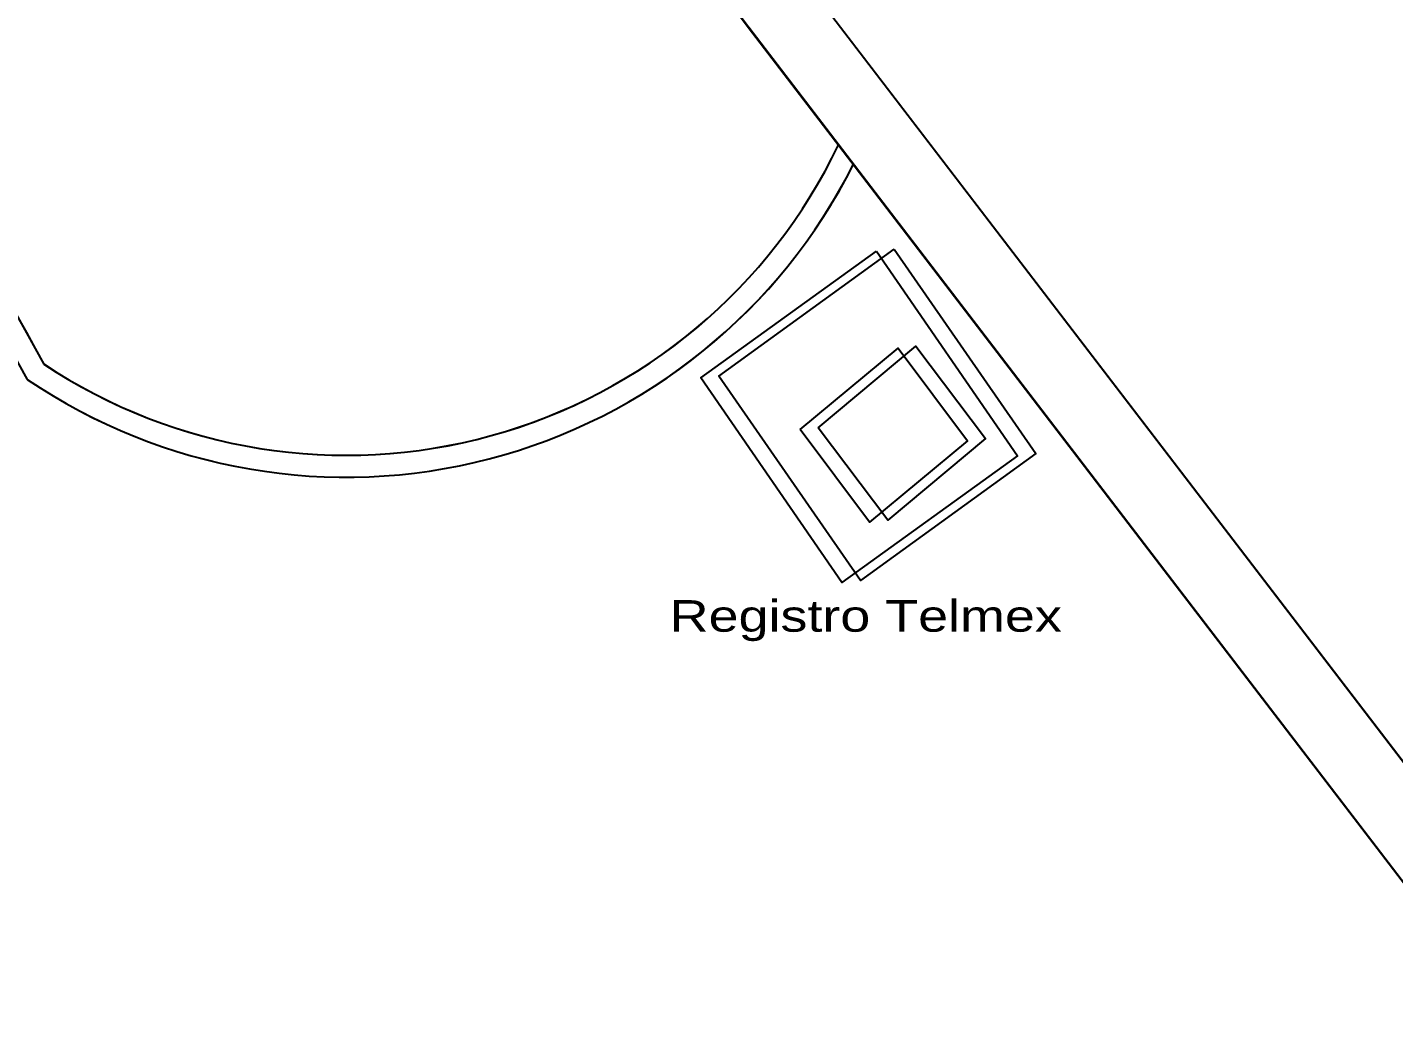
# Model space of a CAD drawing. Header units: millimetres. Extents: x 793 to 3159, y 750 to 2095.
# Drawn here: x 1145.63 to 1154.97, y 1005.4 to 1012.12 of the extents above; entities that cross this region are included whole.
import ezdxf

# ---------------------------------------------------------------- set-up
doc = ezdxf.new("R2010")
doc.units = ezdxf.units.MM
doc.linetypes.add('CONTINUA', pattern=[0])
for name, color, linetype in [('A-BANQUETA', 8, 'Continuous'), ('barda existente', 240, 'Continuous'), ('ESTACION DE GAS', 7, 'Continuous'), ('GUARNICIONES', 8, 'Continuous'), ('LINEAS DE PAVIEMENTOS', 9, 'Continuous'), ('poligono real existente', 210, 'Continuous'), ('VERTICES', 210, 'Continuous')]:
    doc.layers.add(name, color=color, linetype=linetype)
doc.styles.get("Standard").update_dxf_attribs({"font": 'arial.ttf'})
doc.styles.add('VERTICES', font='arial.ttf', dxfattribs={"height": 0.5})
doc.linetypes.add('RAYACONTDIAG', pattern='A,0.8,["/",Standard,S=0.08,R=0,X=0.025,Y=-0.04],0', length=0.8)

msp = doc.modelspace()

# ---------------------------------------------------------------- linework, layer by layer
at = {"layer": 'A-BANQUETA', "linetype": 'CONTINUA', "ltscale": 0.5}
for p, q in [((1150.58716, 1012.08358, 289.63997), (1148.03728, 1015.48678, 289.64)), ((1195.90382, 953.69005, 291.27303), (1150.95891, 1012.42107, 289.64)), ((1195.53621, 953.34773, 293.251), (1150.59026, 1012.07951, 289.63997))]:
    msp.add_line(p, q, dxfattribs=at)
for centre, radius, start, end in [((1195.64136, 1037.76233, 293.22704), 57.19524, 201.410494, 209.251098), ((1195.62156, 1037.75377, 294.25037), 57.32368, 201.4870075, 209.2895595), ((1147.80653, 1012.92438, 293.83029), 3.73423, 236.385961, 334.465289), ((1147.80656, 1012.92455, 292.389), 3.88449, 235.854746, 333.34526)]:
    msp.add_arc(centre, radius, start, end, dxfattribs=at)
at = {"layer": 'barda existente', "linetype": 'Continuous', "ltscale": 10}
for p, q in [((1195.78847, 953.84268, 289.64), (1150.95891, 1012.42107, 289.64)), ((1195.38998, 953.54068, 291.618), (1150.56184, 1012.1172, 289.64))]:
    msp.add_line(p, q, dxfattribs=at)
at = {"layer": 'ESTACION DE GAS', "linetype": 'Continuous'}
for points, elevation in [([(1151.43549, 1010.58704), (1152.40079, 1009.18643), (1151.19862, 1008.32028), (1150.23332, 1009.72089)], 292.569), ([(1150.91321, 1009.3661), (1151.58347, 1009.92262), (1152.05809, 1009.28942), (1151.38782, 1008.7329)], 292.544)]:
    msp.add_lwpolyline(points, close=True, dxfattribs=dict(at, elevation=elevation))
at = {"layer": 'ESTACION DE GAS', "linetype": 'Continuous', "extrusion": (-6.10067e-05, -9.6615e-06, 1)}
for points, elevation in [([(1151.57389, 1010.60349), (1152.54311, 1009.20559), (1151.34337, 1008.33608), (1150.37415, 1009.73397)], 292.48887), ([(1151.57389, 1010.60349), (1152.54311, 1009.20559), (1151.34337, 1008.33608), (1150.37415, 1009.73397)], 292.48887), ([(1151.05503, 1009.3811), (1151.72373, 1009.93949), (1152.20012, 1009.30761), (1151.53142, 1008.74922)], 292.46387), ([(1151.05503, 1009.3811), (1151.72373, 1009.93949), (1152.20012, 1009.30761), (1151.53142, 1008.74922)], 292.46387)]:
    msp.add_lwpolyline(points, close=True, dxfattribs=dict(at, elevation=elevation))
at = {"layer": 'GUARNICIONES'}
for centre, radius, start, end in [((1195.62156, 1037.75377, 292.507), 57.17368, 201.359196, 209.253733), ((1147.80657, 1012.92397, 292.389), 3.73401, 236.366549, 334.470692)]:
    msp.add_arc(centre, radius, start, end, dxfattribs=at)
at = {"layer": 'LINEAS DE PAVIEMENTOS'}
msp.add_arc((1147.80657, 1012.92397, 292.389), 3.88401, 235.849779, 333.346644, dxfattribs=at)
at = {"layer": 'poligono real existente', "linetype": 'RAYACONTDIAG', "elevation": 293.251}
msp.add_lwpolyline([(1055.37166, 1138.42562), (1109.5674, 1067.16951), (1112.36524, 1063.41754), (1148.03728, 1015.48678), (1150.55876, 1012.12127), (1195.38998, 953.54068), (1226.62171, 912.33106), (1239.42446, 895.99844), (1246.50946, 888.50967), (1253.87555, 881.25301), (1286.05184, 855.41673), (1294.59981, 849.47316), (1303.20501, 843.77574), (1311.87785, 838.04777), (1320.8075, 832.74745), (1329.87651, 827.81192), (1332.03838, 826.86341), (1343.18162, 821.07729)], dxfattribs=at)

# ---------------------------------------------------------------- texts
at = {"layer": 'VERTICES', "color": 0, "style": 'VERTICES', "width": 1.221414}
msp.add_text('Registro Telmex', height=0.216, dxfattribs=at).set_placement((1150.02093, 1007.98244))

doc.saveas('drawing.dxf')
